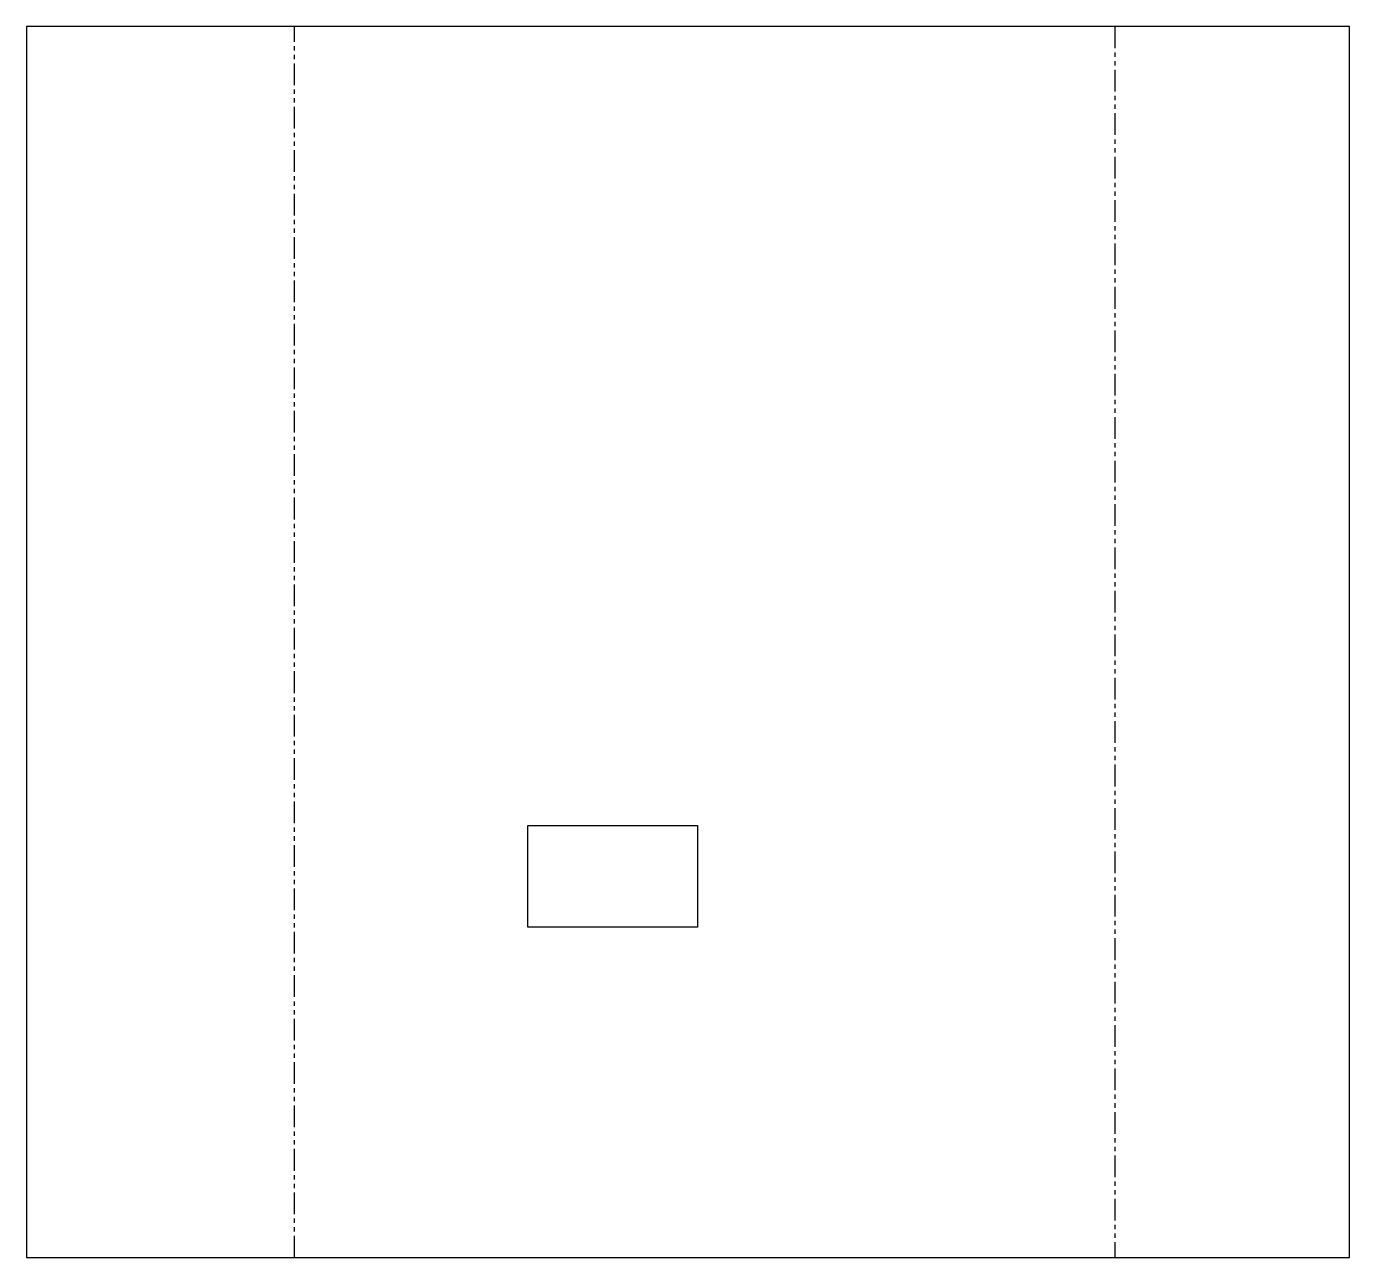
# Model space of a CAD drawing. Header units: millimetres. Extents: x -43 to 151, y 0 to 180.
import ezdxf

# ---------------------------------------------------------------- set-up
doc = ezdxf.new("R2010")
doc.units = ezdxf.units.MM
doc.linetypes.add('PHANTOM', pattern=[6.35, 3.175, -0.635, 0.635, -0.635, 0.635, -0.635])
doc.layers.add('BEND', color=7, linetype='Continuous')
doc.layers.add('CUT', color=7, linetype='Continuous')

msp = doc.modelspace()

# ---------------------------------------------------------------- linework, layer by layer
at = {"layer": 'BEND', "color": 4, "linetype": 'PHANTOM'}
for p, q in [((-3.77, 0), (-3.77, 180.03)), ((116.22, 180.03), (116.22, 0))]:
    msp.add_line(p, q, dxfattribs=at)
at = {"layer": 'CUT'}
for p, q in [((-43.01, 180.03), (-43.01, 0)), ((150.55, 180.03), (-43.01, 180.03)), ((150.55, 0), (150.55, 180.03)), ((30.36, 48.32), (30.36, 63.16)), ((30.36, 63.16), (55.17, 63.16)), ((55.17, 63.16), (55.17, 48.32)), ((55.17, 48.32), (30.36, 48.32)), ((-43.01, 0), (150.55, 0))]:
    msp.add_line(p, q, dxfattribs=at)

doc.saveas('drawing.dxf')
